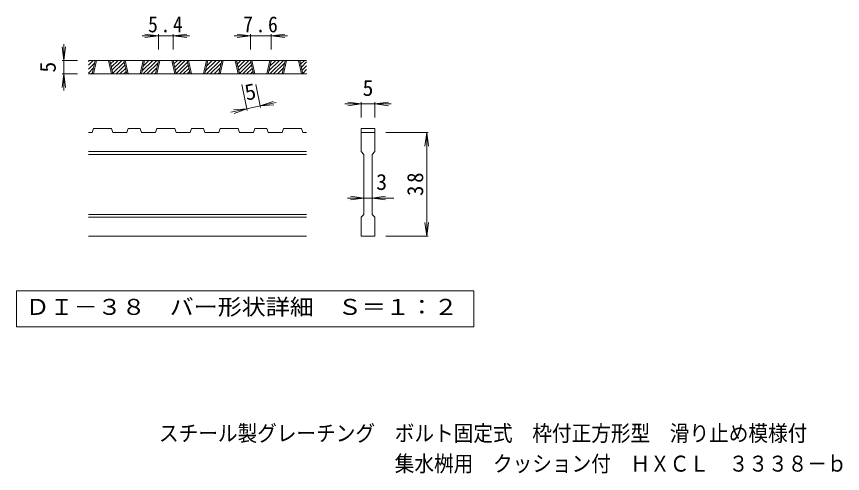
# Model space of a CAD drawing. Units: millimetres on the paper, enlarged 6 times, with parts at other scales. Extents: x -714 to 962, y -827 to 707.
# Drawn here: x -668 to 240, y -827 to -324 of the extents above; entities that cross this region are included whole.
import ezdxf
from ezdxf.enums import TextEntityAlignment as Align

# ---------------------------------------------------------------- set-up
doc = ezdxf.new("R2010")
doc.units = ezdxf.units.MM
doc.header["$LTSCALE"] = 6
doc.layers.add('D-0', color=3, linetype='Continuous', lineweight=9)
doc.layers.add('D-4', color=7, linetype='Continuous', lineweight=9)
doc.layers.add('F-5_F-5ﾚｲﾔ', color=2, linetype='Continuous')
doc.styles.add('ＭＳ ゴシック', font='')
doc.styles.get('ＭＳ ゴシック').set_extended_font_data('MS Gothic')

msp = doc.modelspace()

# ---------------------------------------------------------------- linework, layer by layer
at = {"layer": 'D-0'}
for p, q in [((-589.258, -378.157), (-583.818, -372.717)), ((-589.258, -373.914), (-588.06, -372.717)), ((-349.258, -372.717), (-589.258, -372.717)), ((-589.258, -382.399), (-582.56, -375.702)), ((-589.258, -386.642), (-583.715, -381.1)), ((-585.131, -387.717), (-581.921, -372.717)), ((-583.631, -387.717), (-580.421, -372.717)), ((-567.131, -372.717), (-563.921, -387.717)), ((-565.631, -372.717), (-562.421, -387.717)), ((-565.529, -373.195), (-565.05, -372.717)), ((-564.781, -376.69), (-560.807, -372.717)), ((-564.033, -380.185), (-556.565, -372.717)), ((-563.285, -383.68), (-552.322, -372.717)), ((-562.537, -387.175), (-549.902, -374.539)), ((-558.837, -387.717), (-549.154, -378.034)), ((-547.082, -387.717), (-550.292, -372.717)), ((-545.582, -387.717), (-548.792, -372.717)), ((-529.082, -372.717), (-532.292, -387.717)), ((-527.582, -372.717), (-530.792, -387.717)), ((-530.087, -384.422), (-518.381, -372.717)), ((-529.139, -387.717), (-514.138, -372.717)), ((-528.932, -379.025), (-522.624, -372.717)), ((-527.777, -373.627), (-526.866, -372.717)), ((-524.896, -387.717), (-512.881, -375.702)), ((-520.653, -387.717), (-514.036, -381.1)), ((-515.452, -387.717), (-512.242, -372.717)), ((-513.952, -387.717), (-510.742, -372.717)), ((-497.452, -372.717), (-494.242, -387.717)), ((-495.952, -372.717), (-492.742, -387.717)), ((-495.85, -373.195), (-495.371, -372.717)), ((-495.102, -376.69), (-491.128, -372.717)), ((-494.354, -380.185), (-486.886, -372.717)), ((-493.606, -383.68), (-482.643, -372.717)), ((-492.858, -387.175), (-480.223, -374.539)), ((-489.158, -387.717), (-479.475, -378.034)), ((-477.403, -387.717), (-480.613, -372.717)), ((-475.903, -387.717), (-479.113, -372.717)), ((-459.403, -372.717), (-462.613, -387.717)), ((-457.903, -372.717), (-461.113, -387.717)), ((-460.408, -384.422), (-448.702, -372.717)), ((-459.459, -387.717), (-444.459, -372.717)), ((-459.253, -379.025), (-452.944, -372.717)), ((-458.097, -373.627), (-457.187, -372.717)), ((-455.217, -387.717), (-443.202, -375.702)), ((-450.974, -387.717), (-444.357, -381.1)), ((-445.773, -387.717), (-442.563, -372.717)), ((-444.273, -387.717), (-441.063, -372.717)), ((-427.773, -372.717), (-424.563, -387.717)), ((-426.273, -372.717), (-423.063, -387.717)), ((-426.171, -373.195), (-425.692, -372.717)), ((-425.423, -376.69), (-421.449, -372.717)), ((-424.675, -380.185), (-417.206, -372.717)), ((-423.927, -383.68), (-412.964, -372.717)), ((-423.179, -387.175), (-410.543, -374.539)), ((-419.479, -387.717), (-409.796, -378.034)), ((-407.723, -387.717), (-410.933, -372.717)), ((-406.223, -387.717), (-409.433, -372.717)), ((-389.723, -372.717), (-392.933, -387.717)), ((-388.223, -372.717), (-391.433, -387.717)), ((-390.728, -384.422), (-379.023, -372.717)), ((-389.78, -387.717), (-374.78, -372.717)), ((-389.573, -379.025), (-383.265, -372.717)), ((-388.418, -373.627), (-387.508, -372.717)), ((-385.537, -387.717), (-373.523, -375.702)), ((-381.295, -387.717), (-374.678, -381.1)), ((-376.094, -387.717), (-372.884, -372.717)), ((-374.594, -387.717), (-371.384, -372.717)), ((-358.094, -372.717), (-354.884, -387.717)), ((-356.594, -372.717), (-353.384, -387.717)), ((-356.491, -373.195), (-356.012, -372.717)), ((-355.743, -376.69), (-351.77, -372.717)), ((-354.996, -380.185), (-349.258, -374.447)), ((-354.248, -383.68), (-349.258, -378.69)), ((-349.258, -387.717), (-589.258, -387.717)), ((-586.09, -387.717), (-584.871, -386.497)), ((-554.594, -387.717), (-548.406, -381.528)), ((-550.352, -387.717), (-547.658, -385.023)), ((-516.411, -387.717), (-515.191, -386.497)), ((-484.915, -387.717), (-478.727, -381.528)), ((-480.673, -387.717), (-477.979, -385.023)), ((-446.731, -387.717), (-445.512, -386.497)), ((-415.236, -387.717), (-409.048, -381.528)), ((-410.993, -387.717), (-408.3, -385.023)), ((-377.052, -387.717), (-375.833, -386.497)), ((-353.5, -387.175), (-349.258, -382.932)), ((-349.799, -387.717), (-349.258, -387.175)), ((-585.131, -452.216), (-589.258, -452.216)), ((-585.131, -452.216), (-583.631, -447.717)), ((-563.921, -447.717), (-583.631, -447.717)), ((-563.921, -447.717), (-562.421, -452.216)), ((-547.082, -452.216), (-562.421, -452.216)), ((-547.082, -452.216), (-545.582, -447.717)), ((-532.292, -447.717), (-545.582, -447.717)), ((-532.292, -447.717), (-530.792, -452.216)), ((-515.452, -452.216), (-530.792, -452.216)), ((-515.452, -452.216), (-513.952, -447.717)), ((-494.242, -447.717), (-513.952, -447.717)), ((-492.742, -452.216), (-494.242, -447.717)), ((-477.403, -452.216), (-492.742, -452.216)), ((-477.403, -452.216), (-475.903, -447.717)), ((-462.613, -447.717), (-475.903, -447.717)), ((-462.613, -447.717), (-461.113, -452.216)), ((-445.773, -452.216), (-461.113, -452.216)), ((-445.773, -452.216), (-444.273, -447.717)), ((-444.273, -447.717), (-424.563, -447.717)), ((-423.063, -452.216), (-424.563, -447.717)), ((-407.723, -452.216), (-423.063, -452.216)), ((-407.723, -452.216), (-406.223, -447.717)), ((-392.933, -447.717), (-406.223, -447.717)), ((-392.933, -447.717), (-391.433, -452.216)), ((-376.094, -452.216), (-391.433, -452.216)), ((-376.094, -452.216), (-374.594, -447.717)), ((-374.594, -447.717), (-354.884, -447.717)), ((-353.384, -452.216), (-354.884, -447.717)), ((-349.258, -452.216), (-353.384, -452.216)), ((-289.258, -447.717), (-274.258, -447.717)), ((-289.258, -447.717), (-289.258, -452.216)), ((-289.258, -452.216), (-274.258, -452.216)), ((-289.258, -473.216), (-289.258, -452.216)), ((-274.258, -447.717), (-274.258, -452.216)), ((-274.258, -452.216), (-274.258, -473.216)), ((-349.258, -473.216), (-589.258, -473.216)), ((-349.258, -476.216), (-589.258, -476.216)), ((-289.258, -473.216), (-286.258, -476.216)), ((-286.258, -542.216), (-286.258, -476.216)), ((-277.258, -476.216), (-274.258, -473.216)), ((-277.258, -476.216), (-277.258, -542.216)), ((-349.258, -542.217), (-589.258, -542.217)), ((-277.258, -542.216), (-274.258, -545.217)), ((-349.258, -545.217), (-589.258, -545.217)), ((-274.258, -545.217), (-274.258, -566.217)), ((-349.258, -566.217), (-589.258, -566.217)), ((-274.258, -566.217), (-289.258, -566.217))]:
    msp.add_line(p, q, dxfattribs=at)
msp.add_lwpolyline([(-289.258, -566.217), (-289.258, -545.217), (-286.258, -542.216)], dxfattribs=at)
at = {"layer": 'D-0', "color": 7}
msp.add_lwpolyline([(-668.25, -626.217), (-668.25, -666.087), (-165.265, -666.087), (-165.265, -626.217)], close=True, dxfattribs=at)
at = {"layer": 'D-4'}
for p, q in [((-512.242, -345.717), (-527.114, -343.759)), ((-512.242, -343.917), (-512.242, -360.717)), ((-495.952, -345.717), (-481.081, -343.759)), ((-495.952, -343.917), (-495.952, -360.717)), ((-410.933, -345.717), (-425.805, -343.759)), ((-410.933, -343.917), (-410.933, -360.717)), ((-388.223, -345.717), (-373.352, -343.759)), ((-388.223, -343.917), (-388.223, -360.717)), ((-512.242, -345.717), (-530.242, -345.717)), ((-512.242, -345.717), (-527.114, -347.674)), ((-495.952, -345.717), (-512.242, -345.717)), ((-495.952, -345.717), (-481.081, -347.674)), ((-495.952, -345.717), (-477.952, -345.717)), ((-410.933, -345.717), (-428.933, -345.717)), ((-410.933, -345.717), (-425.805, -347.674)), ((-388.223, -345.717), (-410.933, -345.717)), ((-388.223, -345.717), (-373.352, -347.674)), ((-388.223, -345.717), (-370.223, -345.717)), ((-616.258, -372.717), (-618.216, -357.845)), ((-616.258, -372.717), (-616.258, -354.717)), ((-616.258, -372.717), (-614.3, -357.845)), ((-618.058, -372.717), (-601.258, -372.717)), ((-616.258, -372.717), (-616.258, -387.717)), ((-616.258, -387.717), (-618.216, -402.588)), ((-618.058, -387.717), (-601.258, -387.717)), ((-616.258, -387.717), (-614.3, -402.588)), ((-616.258, -387.717), (-616.258, -405.717)), ((-414.481, -427.819), (-420.552, -399.451)), ((-399.813, -424.68), (-405.212, -399.451)), ((-414.858, -426.059), (-432.459, -429.825)), ((-414.858, -426.059), (-429.81, -427.256)), ((-414.858, -426.059), (-428.991, -431.085)), ((-400.19, -422.92), (-414.858, -426.059)), ((-400.19, -422.92), (-386.057, -417.893)), ((-400.19, -422.92), (-382.589, -419.153)), ((-400.19, -422.92), (-385.238, -421.722)), ((-289.258, -420.717), (-307.258, -420.717)), ((-289.258, -420.717), (-304.129, -418.759)), ((-289.258, -420.717), (-304.129, -422.675)), ((-289.258, -418.917), (-289.258, -435.717)), ((-274.258, -420.717), (-289.258, -420.717)), ((-274.258, -420.717), (-259.386, -418.759)), ((-274.258, -418.917), (-274.258, -435.717)), ((-274.258, -420.717), (-259.386, -422.675)), ((-274.258, -420.717), (-256.258, -420.717)), ((-215.458, -452.216), (-262.258, -452.216)), ((-217.258, -452.216), (-219.216, -467.088)), ((-217.258, -452.216), (-215.3, -467.088)), ((-217.258, -566.217), (-217.258, -452.216)), ((-286.258, -524.216), (-304.258, -524.216)), ((-286.258, -524.216), (-301.129, -522.258)), ((-286.258, -524.216), (-301.129, -526.174)), ((-277.258, -524.216), (-286.258, -524.216)), ((-277.258, -524.216), (-262.386, -522.258)), ((-277.258, -524.216), (-262.386, -526.174)), ((-277.258, -524.216), (-253.258, -524.216)), ((-217.258, -566.217), (-219.216, -551.345)), ((-217.258, -566.217), (-215.3, -551.345)), ((-215.458, -566.217), (-262.258, -566.217))]:
    msp.add_line(p, q, dxfattribs=at)

# ---------------------------------------------------------------- texts
at = {"layer": 'D-0', "color": 2, "style": 'ＭＳ ゴシック', "width": 1.1}
msp.add_text('ＤＩ－３８\u3000バー形状詳細\u3000Ｓ＝１：２', height=17.6, dxfattribs=at).set_placement((-658.258, -658.152), align=Align.BOTTOM_LEFT)
at = {"layer": 'D-4', "color": 2, "style": 'ＭＳ ゴシック'}
for rotation, p in [(90, (-619.858, -386.217)), (12.079, (-414.144, -422.224))]:
    msp.add_text('5', height=17.6, rotation=rotation, dxfattribs=at).set_placement(p, align=Align.BOTTOM_LEFT)
for s, p in [('5', (-287.758, -417.117)), ('3', (-272.758, -520.616))]:
    msp.add_text(s, height=17.6, dxfattribs=at).set_placement(p, align=Align.BOTTOM_LEFT)
at = {"layer": 'D-4', "color": 2, "char_height": 17.6, "attachment_point": 7, "style": 'ＭＳ ゴシック'}
for s, insert in [('\\T1.27;\\W0.9;5.4', (-523.597, -342.117)), ('\\T1.27;\\W0.9;7.6', (-419.078, -342.117))]:
    msp.add_mtext(s, dxfattribs=dict(at, insert=insert))
at = {"layer": 'D-4', "color": 2, "insert": (-220.858, -521.967), "char_height": 17.6, "attachment_point": 7, "rotation": 90, "style": 'ＭＳ ゴシック'}
msp.add_mtext('\\T1.27;\\W0.95;38', dxfattribs=at)
at = {"layer": 'F-5_F-5ﾚｲﾔ', "style": 'ＭＳ ゴシック', "width": 0.9}
for s, p in [('スチール製グレーチング\u3000ボルト固定式\u3000枠付正方形型\u3000滑り止め模様付', (-511.641, -797.213)), ('集水桝用\u3000クッション付\u3000ＨＸＣＬ\u3000３３３８－ｂ', (-252.375, -830.689))]:
    msp.add_text(s, height=17.6, dxfattribs=at).set_placement(p, align=Align.BOTTOM_LEFT)

doc.saveas('drawing.dxf')
